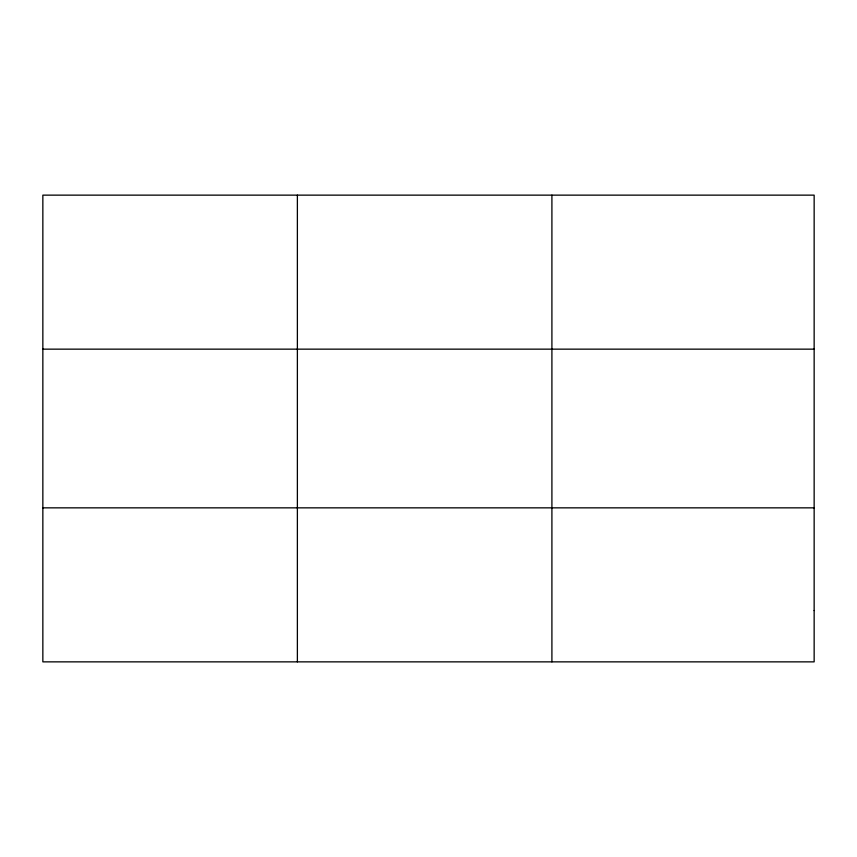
<?xml version="1.0" encoding="UTF-8"?>
<svg xmlns="http://www.w3.org/2000/svg" width="857" height="857" viewBox="0 0 857 857"><rect width="100%" height="100%" fill="white"/><g stroke="black" fill="none" stroke-linecap="round" stroke-linejoin="round"><path stroke-width="1.29" d="M297.379 661.861L297.379 195.139M551.908 661.861L551.908 195.139M42.85 349.153L814.15 349.153M42.85 507.847L814.15 507.847M814.15 610.527L814.15 661.861L42.85 661.861L42.85 195.139L814.15 195.139L814.15 610.527"/></g></svg>
